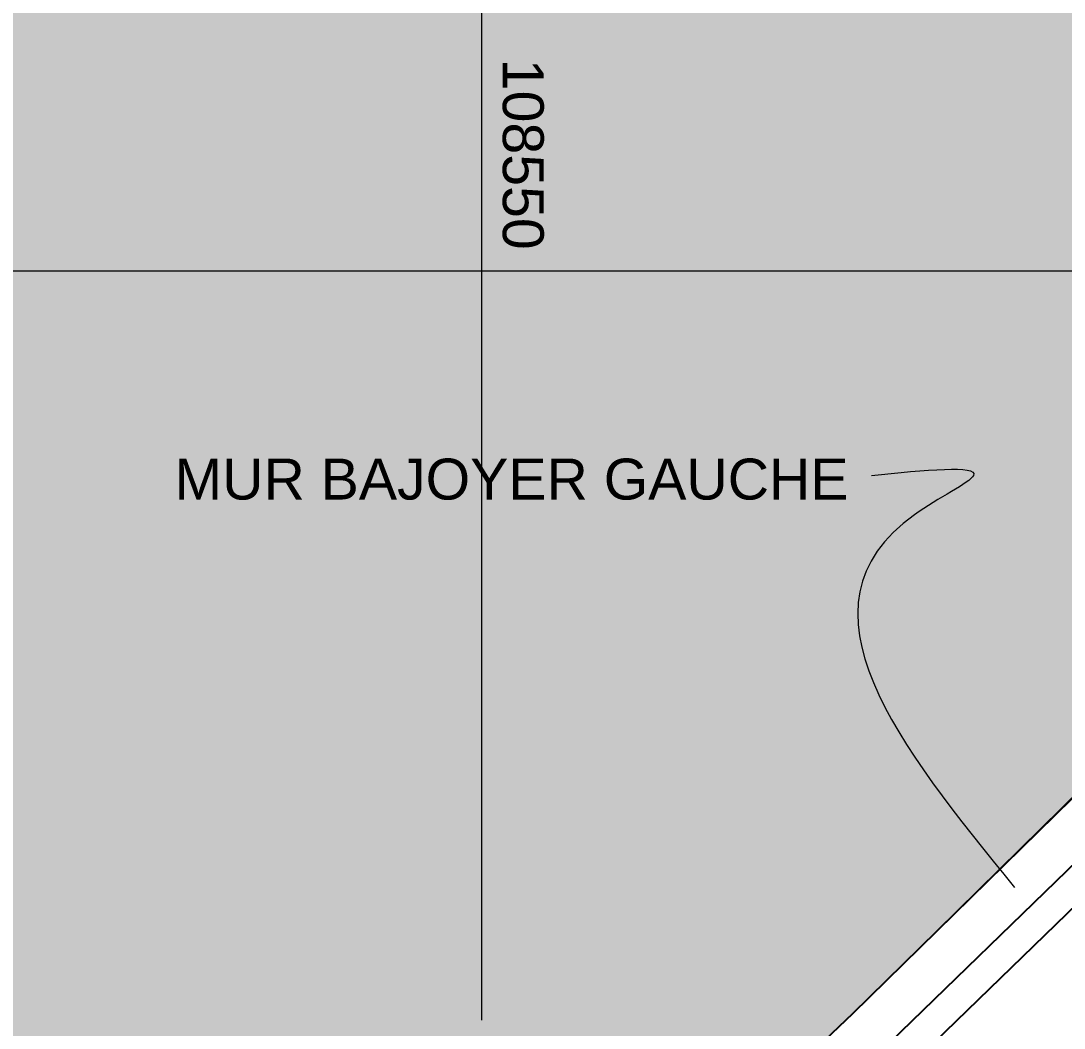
# Model space of a CAD drawing. Extents: x -427 to 62994, y 410 to 109394.
# Drawn here: x -186.89 to -170.97, y 529.27 to 544.64 of the extents above; entities that cross this region are included whole.
import ezdxf
from ezdxf.enums import TextEntityAlignment as Align

# ---------------------------------------------------------------- set-up
doc = ezdxf.new("R2010")
doc.units = 0
doc.header["$MEASUREMENT"] = 0
for name, color, linetype in [('Bâti', 7, 'Continuous'), ('colore lago', 131, 'Continuous'), ('coordinate', 2, 'Continuous'), ('LIN018CO', 6, 'Continuous')]:
    doc.layers.add(name, color=color, linetype=linetype)
doc.layers.add('Colori bordi', color=5, linetype='Continuous', plot=False)
doc.styles.add('ARIAL', font='arial.ttf')

msp = doc.modelspace()

# ---------------------------------------------------------------- hatches: boundary and pattern name
at = {"layer": 'colore lago', "ltscale": 2.5}
h = msp.add_hatch(color=256, dxfattribs=at)
h.dxf.hatch_style = 1
h.paths.add_polyline_path([(-193.521, 572.436), (-194.485, 571.838), (-202.12, 567.019), (-207.794, 563.422), (-207.53, 561.906), (-209.377, 558.824), (-212.757, 555.614), (-221.485, 555.575), (-232.115, 548.291), (-239.589, 542.496), (-242.36, 540.315), (-242.36, 471.49), (-240.351, 473.518), (-240.577, 475.661), (-238.873, 477.233), (-234.614, 476.971), (-222.22, 485.97), (-210.417, 494.54), (-211.103, 497.421), (-204.7, 505.319), (-201.573, 506.065), (-185.58, 519.426), (-185.48, 519.302), (-185.23, 519.516), (-179.72, 524.241), (-174.191, 529.5), (-164.952, 538.589), (-158.505, 544.848), (-150.867, 552.226), (-143.809, 558.855), (-133.477, 568.064), (-129.43, 571.209), (-127.708, 572.436)])
h.paths.add_polyline_path([(-223.838, 484.795), (-224.926, 484.006), (-223.974, 493.163), (-189.325, 523.343), (-179.485, 524.465), (-180.809, 523.307), (-188.903, 522.385), (-223.02, 492.667)], flags=17)

# ---------------------------------------------------------------- linework, layer by layer
at = {"layer": 'Bâti', "linetype": 'Continuous'}
for p, q in [((-174.191, 529.5), (-165.023, 538.487)), ((-177.868, 524.951), (-169.132, 533.416)), ((-177.548, 524.607), (-168.804, 533.079)), ((-179.72, 524.241), (-174.191, 529.5))]:
    msp.add_line(p, q, dxfattribs=at)
at = {"layer": 'Colori bordi', "linetype": 'Continuous', "lineweight": 0, "flags": 128}
msp.add_lwpolyline([(-201.573, 506.065), (-185.58, 519.426), (-185.48, 519.302), (-185.23, 519.516), (-179.72, 524.241), (-174.191, 529.5), (-164.952, 538.589)], dxfattribs=at)
at = {"layer": 'coordinate', "linetype": 'Continuous', "lineweight": 0}
for p, q in [((-179.86, 572.436), (-179.86, 529.396)), ((-44.86, 540.823), (-242.36, 540.823))]:
    msp.add_line(p, q, dxfattribs=at)
at = {"layer": 'LIN018CO', "lineweight": 0}
msp.add_spline([(-173.911, 537.706), (-172.353, 537.706), (-173.252, 537.106), (-171.726, 531.42)], degree=3, dxfattribs=at)

# ---------------------------------------------------------------- texts
at = {"layer": 'coordinate', "color": 1, "style": 'ARIAL'}
msp.add_text('108550', height=0.625, rotation=270, dxfattribs=at).set_placement((-179.534, 541.148), align=Align.RIGHT)
msp.add_text('MUR BAJOYER GAUCHE', height=0.625, dxfattribs=at).set_placement((-174.259, 537.337), align=Align.RIGHT)

doc.saveas('drawing.dxf')
